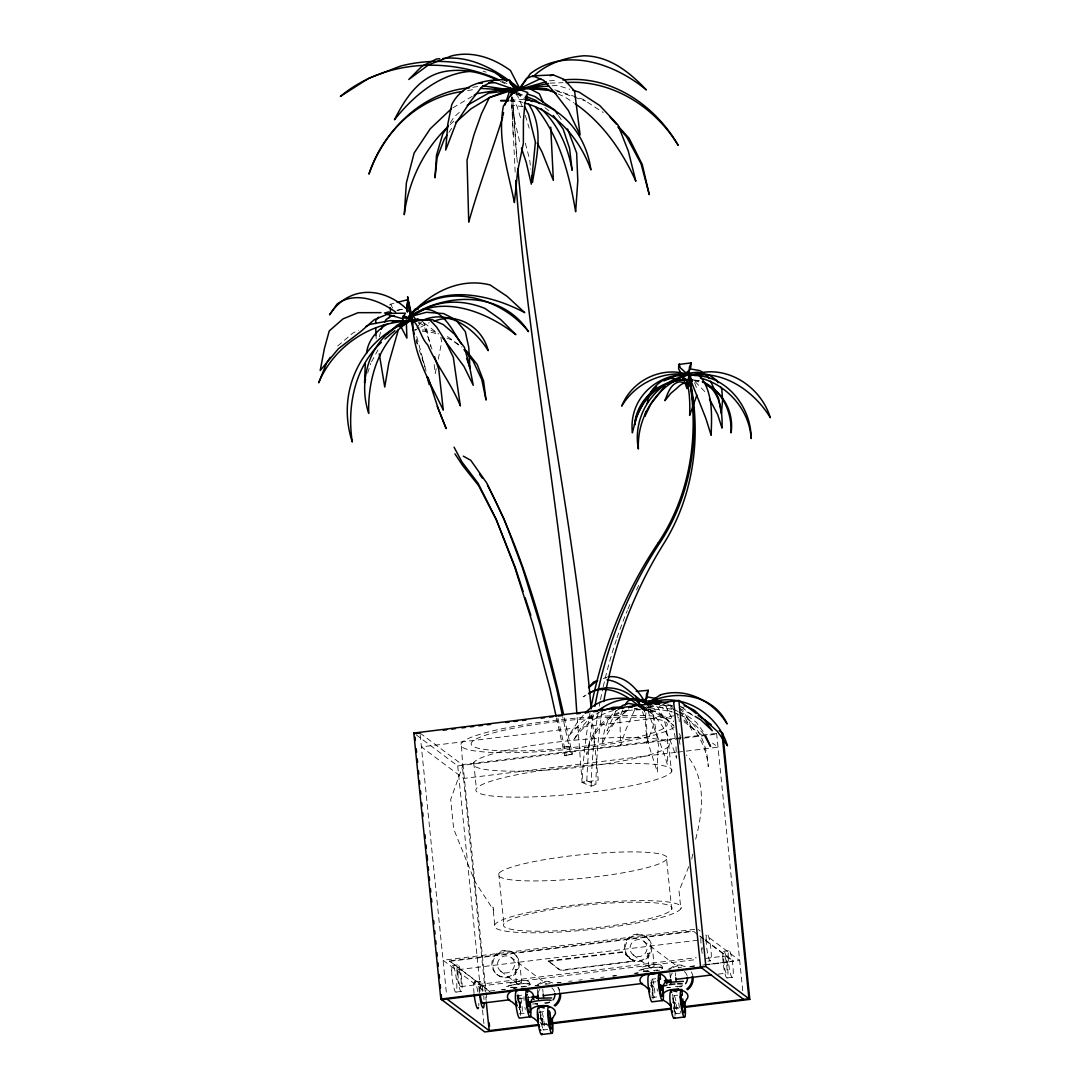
<?xml version="1.0" encoding="UTF-8"?>
<svg xmlns="http://www.w3.org/2000/svg" width="1089" height="1089" viewBox="0 0 1089 1089"><rect width="100%" height="100%" fill="white"/><g stroke="black" fill="none" stroke-linecap="round" stroke-linejoin="round"><path stroke-width="0.75" stroke-dasharray="5 3.75" d="M540.43 1023.361L540.416 1022.258M643.381 706.012L643.082 709.511L656.191 713.336L667.571 719.924L674.009 726.227M644.947 706.856L644.007 716.004L640.945 707.251M691.76 859.071L692.74 854.103M695.68 839.17C702.95 811.604 706.638 778.267 686.465 755.004M436.24 368.64L435.219 373.404L433.926 362.31M438.282 359.111L441.671 341.932L440.786 337.236M379.394 336.787L380.483 332.295M367.646 373.078L370.723 363.372M622.581 710.014L619.872 716.875L620.526 745.911L625.494 730.515L635.336 708.326M688.724 866.694L679.046 891.088L680.843 908.716A93.967 13.082 -5.8 0 1 533.379 932.81A93.967 13.082 -5.8 0 1 549.155 908.58A93.967 13.082 -5.8 0 1 680.843 908.716M520.188 1001.826C519.943 1014.349 524.204 999.362 517.588 1002.152M542.145 1018.269C541.9 1030.779 546.161 1015.806 539.559 1018.596M652.706 985.545C652.461 998.055 656.721 983.081 650.119 985.872M674.676 1001.989C674.418 1014.499 678.678 999.525 672.076 1002.316M615.979 710.899L606.995 730.801L615.544 720.197L624.882 712.356A85.663 30.043 -80.7 0 1 628.761 708.762M371.526 361.875L377.978 349.923M450.356 122.608L454.127 116.959L461.273 110.615M448.886 132.45L453.609 125.398M416.924 327.666L420.722 322.861M583.336 715.242L578.15 721.122L568.608 736.001L582.247 721.803L593.859 713.622M450.193 124.568L454.903 120.103M649.071 705.999L645.437 709.293L656.667 705.522M337.685 345.975L352.727 333.166L358.553 330.226M619.655 708.83C606.233 715.473 604.055 730.978 602.067 744.277C608.152 730.964 616.333 717.474 628.87 709.388M600.638 711.416L589.448 718.372L580.423 728.527L573.277 740.765C582.465 726.213 597.017 714.738 613.801 710.45M586.073 695.013L583.187 696.769L587.134 694.523M393.946 303.191L389.848 304.539L390.161 307.806M452.901 107.811L472.68 96.091M506.453 986.661L512.048 984.837L523.21 983.462L532.208 984.252M638.971 970.381L649.956 967.726L660.737 967.032L664.726 967.958M415.018 330.062L419.319 327.843M420.749 327.095L429.325 322.643M653.196 705.345L643.082 709.511L637.773 705.808M603.333 678.542L606.491 677.399L603.388 678.42M602.094 711.267A471.101 403.815 70.7 0 0 595.942 784.502L586.835 780.84L582.111 782.501L577.075 716.412M590.02 712.642A471.101 405.816 72.8 0 0 582.111 782.501L591.191 786.163L595.942 784.502M652.243 706.325L643.082 709.511L654.394 711.321L665.256 717.338L673.846 725.723M627.318 710.396C605.498 713.84 588.836 732.679 586.794 754.5C591.068 733.278 607.281 714.261 629.115 710.3L627.318 710.396L642.156 709.62M584.425 781.793L582.111 782.501L598.242 780.092L591.695 713.921M556.465 717.95L564.796 755.643L566.443 755.766L572.297 754.01L564.361 717.828M570.772 754.432L572.297 754.01L564.796 755.643L570.772 754.432L562.645 716.562M397.621 310.406L401.882 309.276L404.455 311.059M418.557 323.242L421.538 322.616M396.941 310.27L401.882 309.276M467.589 90.605L475.662 89.216M472.735 87.311L479.405 86.29M674.676 738.505L462.158 764.628L485.231 991.807L443.06 960.226L697.505 928.958L700.227 931M676.364 738.301L716.848 733.319M416.039 734.707L457.734 765.935L717.719 733.986M675.874 752.363L463.56 778.458L421.389 746.877L675.833 715.609L678.556 717.651M677.562 752.159L718.005 747.19L712.56 743.106M489.778 991.63L449.308 960.838L693.149 930.877L698.594 935.437M449.362 961.369L693.203 931.408M452.411 965.521L457.707 964.868M458.387 969.646L700.554 939.889M548.175 960.947L622.391 951.827L634.683 961.029L560.536 970.68L548.175 960.947L560.481 970.149L634.683 961.029M548.23 961.478L622.445 952.358L634.737 961.56M474.368 981.965L479.677 981.312M723.518 951.35L728.813 950.697M460.783 986.634L696.225 957.707M480.344 986.09L697.287 959.436M705.699 958.402L724.199 956.128M456.155 992.065L461.464 991.412M707.959 961.124L710.6 960.797M494.76 990.473L489.723 991.099L449.308 960.838M501.484 989.642L504.847 989.234M513.259 988.199L516.622 987.791M523.346 986.961L526.708 986.552M535.121 985.518L538.483 985.096M545.208 984.279L550.258 983.653M556.983 982.823L560.345 982.414M568.757 981.38L572.12 980.971M578.844 980.141L582.207 979.732M590.619 978.698L593.981 978.276M600.706 977.459L604.068 977.037M612.481 976.003L615.843 975.594M634.343 973.321L637.705 972.913M646.117 971.878L649.48 971.456M656.204 970.639L659.566 970.217M667.979 969.196L671.341 968.774M678.066 967.944L681.428 967.536M689.841 966.501L694.877 965.889M704.964 964.65L733.564 961.124L708.394 964.759M502.083 989.738L505.459 989.316M513.885 988.281L517.248 987.873M535.788 985.586L539.15 985.177M557.691 982.904L561.066 982.482M613.298 976.071L616.673 975.649M635.2 973.375L638.576 972.953M690.807 966.542L694.183 966.12M702.609 965.085L739.676 960.539L705.672 935.07M516.69 995.782L524.49 994.829M651.807 979.174L655.714 978.698M518.065 998.749L531.514 997.088M650.909 982.414L659.321 981.38M718.182 974.151L726.594 973.117M727.261 977.895L732.57 977.241M518.337 1007.461L520.937 1007.148M519.235 1013.832L525.728 1013.029M651.767 997.551L658.26 996.748M538.647 1012.226L546.447 1011.259M673.778 995.618L677.671 995.142M541.464 1024.218L546.528 1023.592M673.029 1008.046L679.767 1007.216M542.349 1024.872L547.399 1024.245M673.9 1008.7L678.964 1008.087M543.806 1029.949L547.699 1029.473M680.217 1013.192L673.723 1013.995A9.175 1.361 83 0 0 673.941 1006.086M552.164 85.8L557.16 85.364L569.724 89.23M549.455 80.804L557.922 80.327M510.346 100.161L523.428 99.548M659.852 705.373L664.63 705.155M643.245 707.197C646.975 718.658 647.152 731.345 646.784 743.392C649.956 732.979 657.797 721.639 651.726 710.79L646.43 707.945L635.826 707.455M532.671 1004.004L537.735 1003.827L534.359 1003.935M550.04 83.132L562.959 82.696M666.876 987.655L670.266 987.546M666.972 987.655L669.694 987.587M412.99 329.94L416.093 329.953M422.287 329.981L430.046 330.021L437.955 332.962M634.438 709.116L640.4 709.347L634.302 708.245M510.033 101.005L519.521 101.372L522.693 102.434M693.952 380.497L700.104 380.932M422.341 331.206L433.245 332.69L437.819 334.486M523.251 106.722L511.803 105.129C513.232 117.952 517.52 130.435 519.821 143.312M671.818 709.238L660.165 707.428L645.573 709.905L659.308 709.347L672.376 711.961M694.469 380.007L699.315 380.796M666.754 705.046L672.879 706.108M658.913 706.366L672.389 712.342M667.802 705.005L672.199 706.094M693.992 380.51L701.275 382.634M483.04 71.193L486.157 72.16M672.594 705.863L669.926 704.978L674.989 708.49M554.846 89.815L583.023 99.29L603.224 112.507M556.955 91.19L572.95 96.676M574.543 97.234L585.732 101.073M679.672 706.216L684.069 707.918M446.98 338.107L451.554 339.918L460.81 346.601M517.888 93.096L523.932 95.573M673.492 709.497L678.066 711.389M679.59 712.015L685.689 714.547L696.307 722.347L704.556 733.442M673.9 712.587L678.474 714.479M679.999 715.119L684.586 716.998L695.19 724.811L704.066 734.544M558.004 93.994L564.225 96.594L573.808 102.815M643.79 706.829L646.43 707.945M515.955 93.654L523.537 96.907M500.287 81.471L506.412 84.193M678.964 707.973L693.734 715.514M662.616 704.297L677.671 711.008M502.301 81.444L508.44 84.329M418.407 322.521L424.016 325.42L431.979 349.147M516.581 93.368L524.34 99.29M424.029 322.861L438.649 334.01M679.128 708.939L684.191 712.451L688.806 720.128L692.059 730.501L685.825 719.148L681.673 714.697M668.728 704.706L672.444 707.387M447.443 336.501L461.981 346.996M517.493 92.402L524.054 97.425M681.632 707.169L693.734 716.235M684.001 721.721L704.406 737.008M699.887 935.914L703.93 938.949M705.277 939.957L733.564 961.124M699.941 936.445L703.984 939.48M705.332 940.488L733.618 961.669M419.986 733.047L463.043 765.281L485.953 990.895M646.076 936.894A13.504 13.218 -53.2 0 1 642.401 959.885A13.504 13.218 -53.2 0 1 624.514 945.592A13.504 13.218 -53.2 0 1 646.076 936.894L646.961 937.561A13.504 13.218 -53.2 0 1 643.286 960.539A13.504 13.218 -53.2 0 1 625.399 946.246A13.504 13.218 -53.2 0 1 646.961 937.561M643.926 941.359A8.644 8.467 -53.2 0 1 641.571 956.06A8.644 8.467 -53.2 0 1 630.123 946.913A8.644 8.467 -53.2 0 1 643.926 941.359L678.951 967.577M633.158 954.876L654.707 971.007M629.251 958.007L630.123 958.674M513.559 953.188A13.504 13.218 -53.2 0 1 509.883 976.166A13.504 13.218 -53.2 0 1 491.997 961.873A13.504 13.218 -53.2 0 1 513.559 953.188L514.444 953.841A13.504 13.218 -53.2 0 1 510.755 976.819A13.504 13.218 -53.2 0 1 492.868 962.526A13.504 13.218 -53.2 0 1 514.444 953.841M511.408 957.639A8.644 8.467 -53.2 0 1 509.053 972.354A8.644 8.467 -53.2 0 1 497.605 963.207A8.644 8.467 -53.2 0 1 511.408 957.639L546.433 983.857M500.641 971.157L522.189 987.287M496.734 974.301L497.605 974.954M640.781 707.482L643.327 709.402M678.937 711.988C697.981 723.341 707.414 745.039 708.272 766.588C706.693 748.429 698.144 730.283 683.143 719.502M544.949 107.675L550.054 111.759M695.218 381.695L705.386 392.203M515.791 94.103L517.86 96.445L522.815 107.729M656.667 706.148C669.762 722.96 667.802 744.713 667.366 764.709C661.976 744.753 652.039 726.295 646.784 706.366M558.439 115.448L563.013 122.213M676.664 713.309L678.161 715.827M665.393 705.345L673.751 721.735M511.653 97.139L516.989 106.205L521.44 120.58M679.141 733.55L680.639 736.164M422.409 320.833L426.194 327.517L430.631 346.425M390.76 303.981L392.571 308.078M694.591 382.756L696.511 387.616M415.862 340.585L416.992 343.77M419.279 350.141L420.98 354.919M525.347 115.475L529.172 128.162M679.822 736.178L680.802 739.417M416.733 336.596L425.159 367.565M422.273 357.791L426.425 372.139M421.974 358.077L422.831 361.208M525.347 143.231L529.622 159.389L530.833 169.19M416.474 339.251L418.435 347.309M557.922 718.1L566.443 755.766M679.237 739.336L680.176 745.788M675.166 738.356C674.39 726.867 666.046 716.467 656.123 711.09L643.817 710.232L649.697 711.743C663.773 723.409 671.232 741.105 676.487 758.175L675.888 744.413M716.603 733.36L742.766 990.949M668.85 745.938A98.514 13.708 -5.8 0 1 514.239 771.189A98.514 13.708 -5.8 0 1 530.779 745.788A98.514 13.708 -5.8 0 1 668.85 745.938L671.491 771.897A98.514 13.708 -5.8 0 1 516.88 797.162A98.514 13.708 -5.8 0 1 533.419 771.761A98.514 13.708 -5.8 0 1 671.491 771.897M666.591 859.221A84.738 11.788 -5.8 0 1 533.61 880.947A84.738 11.788 -5.8 0 1 547.835 859.098A84.738 11.788 -5.8 0 1 666.591 859.221L671.695 909.506A84.738 11.788 -5.8 0 1 538.715 931.231A84.738 11.788 -5.8 0 1 552.94 909.383A84.738 11.788 -5.8 0 1 671.695 909.506M675.248 972.749L675.575 976.071M669.898 973.212L670.402 978.194M662.588 968.257C661.989 960.239 645.995 966.311 640.917 967.427L641.19 970.081M542.717 989.03L543.057 992.351M537.367 989.493L537.884 994.475M530.057 984.538C529.472 976.52 513.464 982.591 508.4 983.707L508.672 986.375M517.221 995.618L517.738 1000.696M498.762 873.623L503.88 923.908M494.733 924.697L492.949 907.055L493.753 910.404L474.967 881.682L453.677 828.96L450.683 799.489L462.675 766.098L461.368 743.311M473.742 762.681L476.369 788.654M486.13 992.569L486.974 1000.995M485.762 996.966L486.102 1000.328M457.734 765.935L480.657 991.548M482.536 1010.061L483.897 1023.537M420.163 734.735L446.667 995.7M517.275 162.37L512.674 96.962M679.019 718.645L679.264 721.776M516.54 156.762L512.633 96.88M515.165 172.116L511.544 98.827M376.004 335.63L376.209 338.856M513.137 134.818L511.517 97.248M586.835 780.84A471.101 403.815 70.7 0 1 593.723 712.859M591.191 786.163A471.101 405.816 72.8 0 1 598.12 712.682M599.277 706.135A471.101 405.816 72.8 0 1 600.189 701.234M600.515 699.601A471.101 405.816 72.8 0 1 602.884 688.262M603.252 686.655A471.101 405.816 72.8 0 1 616.524 639.311M617.041 637.759A471.101 405.816 72.8 0 1 627.346 610.507M627.958 609.023A471.101 405.816 72.8 0 1 630.49 603.102M636.48 589.979A471.101 405.816 72.8 0 1 639.978 582.806M674.118 727.438A108.927 15.164 -5.8 0 1 507.175 752.717A108.927 15.164 -5.8 0 1 507.488 727.67A108.927 15.164 -5.8 0 1 674.214 719.802M558.113 987.247A13.504 13.218 -53.2 0 1 559.76 990.296M540.484 983.952A13.504 13.218 -53.2 0 1 552.763 982.972M557.867 987.56A13.504 13.218 -53.2 0 1 559.692 993.032M538.02 1005.215A13.504 13.218 -53.2 0 1 536.346 1003.609M536.877 985.518A13.504 13.218 -53.2 0 1 551.892 982.319M691.27 971.933A13.504 13.218 -53.2 0 1 693.08 977.391M673.002 967.658A13.504 13.218 -53.2 0 1 685.294 966.692M669.395 969.224A13.504 13.218 -53.2 0 1 684.409 966.038M551.824 987.9A8.644 8.467 -53.2 0 1 554.914 993.617M549.469 1002.601A8.644 8.467 -53.2 0 1 542.935 1002.547M538.02 993.454A8.644 8.467 -53.2 0 1 539.831 989.37M684.341 971.606A8.644 8.467 -53.2 0 1 687.431 977.323M681.986 986.321A8.644 8.467 -53.2 0 1 679.822 986.879M677.589 986.865A8.644 8.467 -53.2 0 1 675.466 986.266M670.538 977.173A8.644 8.467 -53.2 0 1 672.349 973.09M474.055 993.59A13.504 2.001 83 0 1 474.532 981.856A13.504 2.001 83 0 1 477.853 992.242M478.82 1003.309A13.504 2.001 83 0 1 478.752 1005.8M479.351 992.95A13.504 2.001 83 0 1 479.922 981.189A13.504 2.001 83 0 1 483.325 992.732M483.747 996.231A13.504 2.001 83 0 1 484.02 999.62M702.201 953.406A13.504 2.001 83 0 1 701.357 947.702M700.962 943.156A13.504 2.001 83 0 1 701.166 935.832M479.963 991.371A8.644 1.28 83 0 1 480.508 986.008A8.644 1.28 83 0 1 482.332 991.249M702.296 949.363A8.644 1.28 83 0 1 702.024 947.131M651.086 980.277A13.504 2.001 83 0 1 652.992 999.089M651.59 987.083A9.175 1.361 83 0 1 652.733 980.086A9.175 1.361 83 0 1 654.816 994.87A9.175 1.361 83 0 1 652.257 991.752M657.443 991.113A9.175 1.361 83 0 1 657.075 988.826M650.895 982.918A9.175 1.361 83 0 1 651.698 987.26M652.161 991.943A9.175 1.361 83 0 1 652.025 996.911M648.105 970.966A10.795 1.497 -5.8 0 1 643.735 968.992A10.795 1.497 -5.8 0 1 661.254 967.495A10.795 1.497 -5.8 0 1 653.645 970.49M539.858 1010.551A13.504 2.001 83 0 1 542.404 1026.274M542.581 1028.207A9.175 1.361 83 0 1 540.92 1012.879A9.175 1.361 83 0 1 543.833 1020.461A9.175 1.361 83 0 1 543.03 1029.377M539.014 1012.198A9.175 1.361 83 0 1 539.423 1012.797M540.335 1015.642A9.175 1.361 83 0 1 541.424 1022.367M547.318 1025.892A9.175 1.361 83 0 1 546.882 1023.851M550.068 1001.907A10.795 1.497 -5.8 0 1 543.084 1003.214M537.544 1003.69A10.795 1.497 -5.8 0 1 535.08 1003.745M525.347 1009.449A9.175 1.361 83 0 1 524.925 1007.407M524.081 1000.423A9.175 1.361 83 0 1 524.054 996.666M517.888 994.107A13.504 2.001 83 0 1 520.474 1015.37M517.466 996.353A9.175 1.361 83 0 1 519.671 1011.994M528.301 996.258A9.175 1.361 83 0 1 528.764 997.919M515.587 987.247A10.795 1.497 -5.8 0 1 511.204 985.286A10.795 1.497 -5.8 0 1 528.723 983.775A10.795 1.497 -5.8 0 1 521.127 986.77M672.376 994.271A13.504 2.001 83 0 1 674.962 1015.533M673.56 1003.527A9.175 1.361 83 0 1 674.84 996.925A9.175 1.361 83 0 1 676.718 1012.294A9.175 1.361 83 0 1 673.846 1005.909M680.748 1012.457A9.175 1.361 83 0 1 680.298 1011.286M679.413 1007.556A9.175 1.361 83 0 1 678.746 1002.887M672.403 997.687A9.175 1.361 83 0 1 673.655 1003.704M682.585 985.627A10.795 1.497 -5.8 0 1 675.616 986.933M670.075 987.396A10.795 1.497 -5.8 0 1 667.598 987.464M657.565 758.135L657.375 772.155C651.195 751.982 642.319 731.223 646.458 709.729L653.196 714.561L658.409 744.672L657.565 758.135M515.233 969.605L516.445 983.122L521.617 982.673L520.419 969.264L515.233 969.605M647.751 953.324L648.962 966.828L654.135 966.392L652.924 952.889L647.751 953.324M568.254 746.455L562.877 746.959L570.69 746.659L568.254 746.455M648.295 971.102L643.231 971.265L648.295 971.102M515.778 987.383L510.714 987.56L515.778 987.383M512.184 750.934A98.514 13.708 -5.8 0 0 666.795 725.669A98.514 13.708 -5.8 0 0 528.723 725.533A98.514 13.708 -5.8 0 0 512.184 750.934M728.119 955.897A13.504 2.001 83 0 0 732.039 977.269A13.504 2.001 83 0 0 731.917 958.742A13.504 2.001 83 0 0 728.119 955.897M722.81 956.55A13.504 2.001 83 0 0 726.744 977.922A13.504 2.001 83 0 0 726.622 959.395A13.504 2.001 83 0 0 722.81 956.55M451.704 970.721A13.504 2.001 83 0 0 455.638 992.093A13.504 2.001 83 0 0 455.515 973.566A13.504 2.001 83 0 0 451.704 970.721M457.012 970.068A13.504 2.001 83 0 0 460.933 991.439A13.504 2.001 83 0 0 460.81 972.913A13.504 2.001 83 0 0 457.012 970.068M706.148 939.453A13.504 2.001 83 0 0 710.082 960.825A13.504 2.001 83 0 0 709.96 942.298A13.504 2.001 83 0 0 706.148 939.453M723.736 959.45A8.644 1.28 83 0 0 726.254 973.13A8.644 1.28 83 0 0 726.172 961.274A8.644 1.28 83 0 0 723.736 959.45M457.938 972.981A8.644 1.28 83 0 0 460.456 986.661A8.644 1.28 83 0 0 460.375 974.805A8.644 1.28 83 0 0 457.938 972.981M518.813 998.994A9.175 1.361 83 0 0 521.481 1013.532A9.175 1.361 83 0 0 521.4 1000.927A9.175 1.361 83 0 0 518.813 998.994"/><path stroke-width="1.5" d="M375.705 327.83L376.004 335.63M375.719 323.419L375.732 320.465L378.673 317.144M550.884 1021.564L550.68 1022.734L550.299 1017.834M683.334 1004.698L683.198 1006.454L686.356 999.729A13.014 7.174 -1.3 0 0 681.033 990.051A13.014 7.174 -1.3 0 0 663.364 993.399M690.63 367.769L691.27 362.882L678.746 364.447L678.638 368.926L682.926 376.944L687.009 388.61L689.051 373.541M528.138 1002.084L528.288 1003.99M550.095 1018.528L550.258 1020.42M682.626 1002.248L682.776 1004.14M683.361 1005.297L683.211 1006.345L682.694 1001.199M365.305 363.277L364.57 382.784L365.591 379.557M603.755 701.493A471.101 403.815 70.7 0 1 663.895 543.438A216.575 185.647 70.7 0 0 688.82 374.711L689.528 366.843L691.27 362.882M366.571 353.34C367.606 341.02 377.175 329.613 387.738 323.882M407.34 311.631L407.531 301.776M649.602 989.778L649.03 988.308M502.982 115.652L503.554 112.603M504.956 104.98L510.074 89.638L489.356 97.629L481.542 113.583L474.001 134.682L467.031 160.124L468.733 222.142C478.656 186.668 491.67 152.297 502.71 117.176M645.818 411.424L644.933 416.243L650.882 404.019L664.753 386.268M397.131 302.388L408.28 299.584L406.782 306.023L407.245 311.998M398.383 329.736L388.787 363.154L384.744 387.031L379.271 353.939M645.26 703.821L646.049 700.921M646.839 698.035L648.254 690.276L636.275 691.433M647.302 403.406C648.363 393.211 654.897 384.88 663.691 379.966C672.049 375.759 680.611 381.49 689.296 379.911L691.937 381.327M510.891 95.832L512.32 90.7L515.151 92.483M696.878 395.116L689.65 415.358C690.018 403.298 689.841 390.611 686.111 379.163L682.708 377.121L683.13 380.17L677.208 379.163L668.238 383.804M660.506 984.592L661.241 990.01L661.118 985.654M648.254 690.276L646.512 694.238L645.818 702.106L642.129 699.124M404.577 316.164L399.418 326.863M381.218 329.3L383.233 325.175M384.567 322.426L385.914 319.676L391.509 315.756L394.599 316.001M642.646 404.25L636.629 415.998L632.382 432.809C628.067 394.681 663.664 367.796 699.669 375.623C713.39 392.571 711.73 414.868 711.158 435.314L705.958 418.721L691.869 383.001L690.576 376.971L680.203 367.755L679.277 364.053M639.284 702.337L640.631 699.955L642.496 701.547L654.897 700.268L661.377 701.779M330.266 357.355L326.564 363.045L318.669 382.784C334.024 346.003 371.254 321.132 411.179 321.201L414.296 334.119M625.236 704.882L627.591 701.289L631.552 699.138M448.464 125.426L442.801 133.879L436.512 155.142L435.001 177.834L437.125 157.633L444.162 139.487L446.994 135.267M644.157 401.31L652.896 389.508L656.585 386.636M410.403 314.735L415.208 308.949L418.339 309.031M388.896 317.825L390.856 315.606M585.406 712.887C602.285 694.101 629.769 695.721 651.263 704.556L645.042 704.107M588.55 687.472L593.573 682.027L597.602 680.502M407.694 317.988C444.68 292.124 501.661 290.327 528.519 331.655C500.477 296.358 440.283 279.642 407.694 317.988C441.249 293.349 486.647 311.753 515.859 334.663L500.681 319.54L484.932 308.405A128.502 91.748 68.5 0 0 429.284 306.812L407.694 317.988C435.777 281.928 489.955 293.962 524.721 312.652L507.188 296.399L490.118 284.964C458.238 276.865 427.8 294.098 407.694 317.988L404.795 316.273M451.486 108.655L430.278 128.733L414.133 153.032L406.36 182.938L404.264 214.696C408.334 181.768 423.744 149.697 447.838 126.787M387.521 334.064L396.913 325.325L404.7 320.983L413.874 321.269L395.239 320.806L392.244 322.031M521.808 87.134L519.33 89.421L530.384 73.616C566.307 46.296 615.122 63.979 646.362 89.938C629.769 72.214 609.35 55.961 583.908 55.784C565.341 57.322 546.487 63.666 532.943 76.802M381.409 342.3C354.565 366.952 346.819 407.095 352.305 442.025C335.807 391.945 360.949 338.856 410.485 320.479C379.135 339.822 367.66 378.373 368.722 413.384C356.525 377.039 372.152 332.785 410.485 320.479L401.964 326.019M384.948 339.033L394.871 330.634M467.222 105.32L488.621 93.11L512.293 90.251L512.47 93.572M455.488 122.581L470.965 108.818L489.682 97.479L511.272 90.523L511.462 95.56M618.552 708.762L622.418 705.549L628.652 703.412L636.452 704.882M588.727 687.595L597.031 680.843M588.945 693.271C606.437 683.171 626.134 694.7 639.502 706.53M590.959 707.755A471.101 405.816 72.8 0 1 658.042 543.098A216.575 186.573 72.8 0 0 688.466 374.929L688.82 374.711A216.575 185.647 70.7 0 1 660.179 542.295A471.101 403.815 70.7 0 0 594.893 706.353M407.368 300.142L408.28 299.584M474.096 95.26L476.928 93.572L510.578 88.372L501.471 91.912M588.441 693.775C605.361 682.136 629.592 688.629 640.264 705.686M494.76 79.987L481.556 87.161L470.639 101.291L456.155 122.962L445.7 150.051L447.742 124.473L451.731 104.694C462.403 83.118 487.899 78.503 509.747 80.055L514.376 89.434L495.059 82.71L488.662 82.941M365.822 326.55L370.192 324.345L390.298 320.615L411.179 321.201L408.525 302.579L412.649 322.017M540.757 78.585L519.262 88.713L526.423 78.599L532.82 75.862L553.226 74.91L564.143 79.402L574.597 91.163L580.11 134.941L568.335 110.452L554.192 92.116L543.724 80.355L532.82 75.862M688.82 374.711C657.116 384.281 636.874 416.515 638.372 449.008C631.988 415.249 655.02 381.136 688.82 374.711C662.126 365.632 632.028 380.047 621.696 406.129C635.363 383.287 662.493 370.559 688.82 374.711L675.507 375.964L663.977 380.905M658.042 543.098L660.179 542.295M603.742 710.396L613.039 707.346L622.132 707.033M676.882 380.919C655.061 384.893 638.835 403.896 634.574 425.118C636.521 397.539 662.902 377.393 689.922 380.252M546.215 81.729L518.677 89.611L511 94.552L503.377 106.164C497.142 138.997 507.991 170.687 514.389 202.554L517.629 171.191L523.373 143.19L523.414 120.634L524.884 103.523L527.716 92.497L514.076 87.583M550.108 75.754L553.226 74.91M411.751 316.178L426.425 312.284L443.699 313.591L455.747 319.785M422.614 320.465C448.777 308.323 475.022 329.205 488.199 350.672C482.304 326.959 457.312 311.862 434.021 321.241M384.444 313.06L388.719 311.93L391.414 312.911M692.155 375.161C724.743 362.923 760.639 385.683 770.331 417.713C754.745 391.931 725.111 370.818 693.87 375.229M548.393 83.472L518.677 89.611L510.727 84.003M666.754 982.469L683.361 981.352M462.757 91.449C418.489 97.411 382.348 132.327 368.94 174.145C384.172 130.53 421.756 92.02 469.4 87.828M536.618 998.3L551.66 997.932M538.973 1025.294L484.755 1031.95L440.827 999.062L413.806 733.047L678.855 700.472L696.347 713.567M416.379 733.496L419.986 733.047M443.359 730.174L446.735 729.766M451.799 729.14L455.175 728.732M461.913 727.901L465.289 727.479M470.353 726.867L473.715 726.445M478.779 725.832L482.155 725.41M487.219 724.784L490.594 724.376M505.772 722.511L509.135 722.089M514.199 721.476L517.574 721.054M522.638 720.442L526.014 720.02M541.192 718.155L544.554 717.746M549.618 717.12L552.994 716.712M558.058 716.086L561.434 715.664M576.612 713.799L579.974 713.39M585.038 712.764L588.414 712.356M593.478 711.73L596.854 711.321M612.032 709.456L615.394 709.034M620.458 708.422L623.834 708M628.898 707.374L632.273 706.965M639.012 706.135L642.387 705.726M647.451 705.1L650.814 704.678M655.877 704.066L659.253 703.644M664.317 703.031L667.693 702.609M440.827 999.062L705.876 966.488L749.804 999.375L722.783 733.36L719.216 730.692M441.712 999.716L701.452 967.808M516.703 990.541L525.796 989.425M649.235 974.26L658.314 973.144M482.754 1003.078L509.652 999.77M531.514 997.088L538.238 996.258M543.288 995.645L642.51 983.449M664.372 980.767L671.096 979.937M676.146 979.324L711.457 974.982M538.674 1006.985L547.753 1005.868M671.192 990.704L681.796 989.397L682.286 994.162M530.234 1016.799L519.834 1018.079A13.504 2.001 83 0 1 515.968 1004.916A13.504 2.001 83 0 1 516.608 991.507M662.752 1000.519L652.365 1001.798A13.504 2.001 83 0 1 648.486 988.621A13.504 2.001 83 0 1 649.139 975.213M538.089 1024.626L489.179 1030.643L486.266 1002.016M551.578 1022.966L671.341 1008.251M684.831 1006.604L748.919 998.722L721.898 732.706M550.775 1023.837L670.525 1009.122M684.028 1007.461L749.804 999.375M541.805 1034.523L552.191 1033.243A13.504 2.001 83 0 0 552.096 1018.12M674.322 1018.242L684.709 1016.963M651.304 973.566L654.094 973.28M518.786 989.86L521.577 989.561M654.707 703.467L659.526 702.963M548.815 86.085L525.456 88.127L551.987 90.7M439.752 58.752L436.539 58.997L422.042 66.13L408.783 79.483L428.726 64.768L451.554 55.92A167.434 97.452 78.4 0 1 510.469 70.513L520.161 89.312C499.021 71.398 471.687 54.995 442.964 58.507M402.889 317.103L413.575 320.983L432.129 319.622L443.4 324.658L454.29 333.983L464.377 347.255L469.277 364.978L473.266 385.315L463.928 366.367L442.284 337.114M473.565 71.275C441.059 71.956 413.793 95.519 394.449 119.763C405.081 98.718 418.966 76.856 443.74 71.697C462.104 68.103 480.603 71.983 497.224 80.123M563.013 80.041C610.521 74.583 655.224 105.157 678.161 145.313C655.156 107.035 611.678 79.347 566.198 82.573M508.713 100.242L500.545 100.624L508.454 100.937M479.065 83.281L482.264 83.172M380.946 312.638L358.063 312.693L342.967 318.914L329.246 330.933L324.427 348.412L320.193 370.519L338.42 348.725L360.663 331.628L374.385 319.608L389.481 313.387L405.367 313.183L402.209 318.587L385.846 314.013M423.022 309.153C442.924 308.541 452.166 330.049 461.464 344.165M608.057 676.813C625.59 674.717 637.501 689.528 645.6 702.963C632.287 696.143 622.568 681.415 606.968 679.849M548.312 89.434L525.456 88.127L545.562 88.822L556.452 93.355M480.494 88.372L512.647 90.333L482.74 85.786M691.188 375.297L688.017 375.079L691.079 375.8M694.36 375.514C726.826 375.651 751.396 407.368 751.138 438.554C749.531 409.981 727.534 385.166 700.254 377.965M649.915 703.44L645.151 703.126L638.045 699.655A107.076 67.804 -80.5 0 0 597.725 710.899M654.68 703.766L659.444 704.079M692.413 380.401L689.337 380.184L692.277 380.932M403.202 315.769L413.684 320.942L416.651 321.337M516.377 92.47L494.896 89.23L511.394 91.694L514.43 93.001M692.849 379.748L689.623 379.231L692.536 380.088M657.212 698.73L647.873 697.001L642.496 701.547L633.117 699.478M665.624 702.922L662.452 702.31L647.737 703.535C680.707 690.603 717.637 713.036 727.466 745.747L717.379 731.4L704.746 719.911L698.076 715.323M702.623 373.364L697.763 372.22L685.362 373.513L690.739 368.967L700.077 370.682L707.51 376.045L709.007 378.564M705.863 374.126L709.116 374.888L716.548 380.252L718.032 382.756M525.061 99.467C561.543 104.857 586.073 134.206 590.919 169.898C580.069 139.46 556.493 111.296 524.285 102.965M572.868 90.21L579.157 92.143L599.671 105.483L617.939 124.867L628.299 151.031L635.867 181.291C622.445 151.262 602.394 122.581 575.169 103.7M518.01 90.931L513.395 89.407L516.132 91.408M527.226 93.981L534.917 96.526L554.791 110.03L557.527 114.086M417.06 318.669L422.409 320.833M525.442 96.186L536.019 100.515L539.845 103.591M525.061 97.561L532.167 101.563M499.225 79.987C448.559 56.805 384.158 59.854 340.367 96.431L368.695 78.313L400.453 66.102A175.22 158.518 66.8 0 1 431.516 61.515M513.055 86.494L519.194 89.393L509.584 82.764M412.785 319.635L415.59 321.078M702.296 381.803C722.347 389.848 732.012 412.295 731.073 432.877C733.959 413.956 724.73 393.66 706.992 385.533M463.315 456.168L470.734 460.279L486.729 482.972L504.289 519.467L522.461 567.764L540.239 625.181L556.642 688.575L562.292 714.915M395.715 312.08C379.34 300.373 355.504 290.926 337.222 303.926L329.545 314.816C352.482 279.546 395.048 289.225 416.352 320.397M639.842 705.155L642.115 706.516M695.163 716.399L700.88 719.952L712.288 730.705L703.834 719.298L694.632 710.491A85.663 60.821 77.5 0 0 684.096 705.658M703.018 381.912C719.87 390.638 722.701 410.989 722.007 428.127L717.733 414.732L709.443 398.928M506.834 80.872L494.488 72.364A175.22 158.518 66.8 0 0 433.177 61.46M500.123 76.516L506.753 81.185M699.029 715.582L701.724 717.597M704.42 719.611L711.144 724.648M674.431 701.779L673.56 701.125L700.581 967.141L743.624 999.375M413.806 733.047L414.691 733.7M665.488 979.079L670.878 983.108L670.565 979.855M534.318 996.367L537 998.382M447.007 999.076L490.064 1031.297M541.097 108.723C558.208 124.663 568.227 147.437 572.106 170.306L569.574 148.349L563.136 129.006L553.294 115.488M525.293 98.446L527.757 100.474M535.162 106.545C559.297 135.703 569.493 174.921 575.632 211.729L577.796 180.815L576.653 153.005L567.587 128.992M671.137 1006.209L666.659 1002.152A13.014 7.174 -1.3 0 1 663.106 999.661M649.18 989.765L644.702 985.708A13.014 7.174 -1.3 0 1 645.164 974.437M538.619 1022.503L534.141 1018.433A13.014 7.174 -1.3 0 1 530.574 1015.955M516.649 1006.059L512.17 1002.003A13.014 7.174 -1.3 0 1 512.633 990.718M609.949 116.904L616.374 124.105M618.525 126.501L629.238 138.494L642.279 164.575L649.275 194.645L641.067 163.786L626.529 136.71L617.953 127.127M514.743 92.933L512.66 90.578L529.39 88.522L539.382 93.804L543.098 102.271M528.492 104.027C544.214 126.95 536.782 156.775 532.453 182.271L531.65 175.724M456.808 321.092L465.302 331.546L468.774 347.486L469.944 368.15L466.691 358.472M410.771 317.484L413.575 320.983M466.106 350.427L477.227 364.556L483.584 381.014L486.048 400.071L481.76 379.489L473.116 361.14L464.009 349.569M479.487 474.191L482.468 478.262M454.957 453.882L462.662 465.534L478.711 485.776L496.611 520.447L515.342 567.641L523.074 591.436M720.278 386.527L721.776 389.045L722.592 399.99L721.408 413.806L718.563 398.125L710.491 381.082M704.869 736.028L710.532 746.482L705.876 736.341M537.176 142.999L541.982 151.888L553.362 180.406L550.735 127.195M635.636 696.32L639.924 704.338M454.059 447.171L461.927 461.967L478.044 483.189L495.903 518.732L514.525 566.634L532.875 624.269L549.945 688.452L556.098 716.317M399.976 324.821L406.905 338.135L406.238 319.907M524.898 106.94L528.519 114.304L535.38 142.074L531.309 184.164L526.246 162.37L521.427 148.077M487.436 485.041C524.884 556.847 545.603 635.99 563.639 714.534M437.274 406.483L446.177 428.603L437.914 407.735L428.031 377.339M671.001 1004.752L671.355 1006.44M528.342 1001.39L528.71 1006.29L528.274 998.763M528.451 1004.643L528.737 1003.963M434.538 356.743L438.717 369.13L443.277 410.145C429.883 381.871 412.268 353.544 412.881 321.201M525.143 597.779L530.806 615.231M660.86 985.109L661.322 987.573M427.092 376.862L429.229 384.689M413.207 322.317L407.572 296.712L410.73 316.831M662.098 985.953L662.248 988.54L661.717 985.967M516.703 1005.773L516.513 1004.589M661.173 986.852C660.288 982.523 660.941 990.963 661.254 987.669M551.606 1019.045L551.687 1021.264L551.252 1019.889M529.649 1002.601L529.717 1004.82L529.186 1002.261M649.507 988.281L649.602 989.111M528.71 1003.16L528.791 1003.854M591.164 708.939C575.605 527.743 534.304 350.045 517.874 169.026M678.855 700.472L705.876 966.488M682.762 998.926L683.089 1002.098M675.752 977.731L676.092 981.053M659.988 974.546L660.479 979.31M549.918 1012.035L550.558 1018.392M543.22 994.026L543.561 997.347M537.884 994.475L538.388 999.471M527.307 989.234L527.634 992.419M489.206 1022.884L489.546 1026.246M415.032 737.076L415.372 740.438M416.229 748.851L416.57 752.227M417.25 758.951L417.591 762.327M418.448 770.74L418.789 774.116M419.483 780.84L419.823 784.216M420.504 790.941L420.844 794.317M421.702 802.729L422.042 806.105M422.723 812.83L423.063 816.206M424.955 834.719L425.295 838.094M425.976 844.819L426.316 848.195M426.997 854.919L427.514 859.983M428.195 866.708L428.535 870.084M429.229 876.808L429.57 880.184M430.427 888.597L430.768 891.973M431.448 898.697L431.788 902.073M433.667 920.586L434.007 923.962M434.702 930.687L435.042 934.063M435.723 940.787L436.063 944.163M436.92 952.576L437.261 955.951M437.941 962.676L438.295 966.052M439.139 974.464L439.493 977.84M440.174 984.565L440.514 987.941M441.195 994.665L441.535 998.041M390.161 307.806L390.475 311.073M576.816 713.091C565.504 534.495 529.159 358.744 515.71 180.42M661.227 987.274L661.254 989.901L664.399 983.285A13.014 7.174 -1.3 0 0 663.473 975.635A13.014 7.174 -1.3 0 0 650.501 973.049M528.696 1003.554L528.737 1006.182L531.868 999.579A13.014 7.174 -1.3 0 0 523.809 989.343M683.674 1002.411L684.205 1004.97L684.055 1002.397A9.175 1.361 83 0 1 683.892 1012.797A9.175 1.361 83 0 1 681.278 1001.785A9.175 1.361 83 0 1 682.34 995.237M550.816 1020.978L550.612 1022.721L553.838 1016.023A13.014 7.174 -1.3 0 0 548.502 1006.331A13.014 7.174 -1.3 0 0 530.833 1009.68M631.321 707.006A85.663 30.043 -80.7 0 1 641.979 705.413M602.094 711.267A471.101 403.815 70.7 0 1 602.625 708M688.466 374.929A216.575 186.573 72.8 0 1 693.707 411.519M559.692 993.032A13.504 13.218 -53.2 0 1 554.233 1005.365M544.309 1007.924A13.504 13.218 -53.2 0 1 540.974 1006.985M533.978 999.675A13.504 13.218 -53.2 0 1 533.174 996.285M693.08 977.391A13.504 13.218 -53.2 0 1 687.635 989.738M667.013 982.945A13.504 13.218 -53.2 0 1 666.577 980.658M560.563 993.685A13.504 13.218 -53.2 0 1 555.104 1006.018M692.209 976.738A13.504 13.218 -53.2 0 1 686.751 989.071M676.827 991.643A13.504 13.218 -53.2 0 1 673.506 990.704M666.509 983.381A13.504 13.218 -53.2 0 1 665.706 979.991M554.914 993.617A8.644 8.467 -53.2 0 1 553.035 999.933M687.431 977.323A8.644 8.467 -53.2 0 1 685.566 983.653M478.52 1007.584A13.504 2.001 83 0 1 474.178 994.761M484.129 1002.656A13.504 2.001 83 0 1 482.604 1007.556A13.504 2.001 83 0 1 479.773 996.449M482.999 1002.493A8.644 1.28 83 0 1 480.412 995.768M662.657 985.395A13.504 2.001 83 0 1 662.411 1000.641A13.504 2.001 83 0 1 658.573 984.442A13.504 2.001 83 0 1 660.138 974.818M658.232 980.291A9.175 1.361 83 0 1 659.117 984.007M659.961 990.99A9.175 1.361 83 0 1 660.029 993.059M662.085 985.981A9.175 1.361 83 0 1 661.921 996.353A9.175 1.361 83 0 1 659.308 985.341A9.175 1.361 83 0 1 660.383 978.793M649.657 992.079A9.175 1.361 83 0 1 649.289 989.778M655.905 973.035A11.339 1.579 -5.8 0 1 649.466 973.716M552.191 1033.243A13.504 2.001 83 0 1 548.543 1021.822A13.504 2.001 83 0 1 548.448 1006.699M548.965 1006.672A13.504 2.001 83 0 1 549.577 1007.556M542.199 1033.584A13.504 2.001 83 0 1 537.925 1021.359A13.504 2.001 83 0 1 539.191 1008.822M549.401 1023.714A9.175 1.361 83 0 1 549.428 1027.471M551.524 1018.705A9.175 1.361 83 0 1 551.483 1029.078A9.175 1.361 83 0 1 548.91 1019.644A9.175 1.361 83 0 1 549.401 1010.932M540.852 1030.289A9.175 1.361 83 0 1 540.43 1029.69M539.518 1026.859A9.175 1.361 83 0 1 539.096 1024.803M538.429 1020.134A9.175 1.361 83 0 1 538.225 1014.063M531.269 1002.37A10.795 1.497 -5.8 0 1 540.974 1000.423A10.795 1.497 -5.8 0 1 551.116 1000.301M530.125 1001.676A13.504 2.001 83 0 1 529.894 1016.922A13.504 2.001 83 0 1 526.055 1000.737A13.504 2.001 83 0 1 527.621 991.113M529.567 1002.275A9.175 1.361 83 0 1 529.526 1012.634A9.175 1.361 83 0 1 526.953 1003.2A9.175 1.361 83 0 1 527.444 994.488M516.758 1006.073A9.175 1.361 83 0 1 516.281 1001.39M523.373 989.316A11.339 1.579 -5.8 0 1 516.935 989.996M684.613 1001.839A13.504 2.001 83 0 1 684.382 1017.085A13.504 2.001 83 0 1 680.53 1000.886A13.504 2.001 83 0 1 682.109 991.262M674.717 1017.303A13.504 2.001 83 0 1 670.443 1005.065A13.504 2.001 83 0 1 671.709 992.542M680.189 996.734A9.175 1.361 83 0 1 681.074 1000.451M681.741 1005.12A9.175 1.361 83 0 1 681.918 1007.42M672.498 1012.239A9.175 1.361 83 0 1 672.049 1010.565M671.246 1006.222A9.175 1.361 83 0 1 670.96 1003.84M663.786 986.076A10.795 1.497 -5.8 0 1 667.026 985.123M669.408 984.674A10.795 1.497 -5.8 0 1 674.894 984.007M677.63 983.816A10.795 1.497 -5.8 0 1 682.15 983.83M689.977 383.559L689.773 385.982L685.199 382.784L679.822 381.776C670.593 383.328 667.884 393.211 664.862 400.67L670.77 393.36L677.222 387.943A59.105 20.732 -80.7 0 1 689.977 383.559M660.519 694.836L648.431 702.664C675.221 688.983 713.649 694.306 727.098 723.94C713.622 701.534 686.546 686.9 660.519 694.836M546.215 1005.623L538.007 1006.495A11.339 1.579 -5.8 0 0 546.215 1005.623M678.733 989.343L670.538 990.2A11.339 1.579 -5.8 0 0 678.733 989.343M429.393 319.445L412.908 320.357C419.837 327.013 420.844 337.889 427.773 345.009C437.084 366.176 451.758 384.363 460.334 405.925L453.296 357.151L444.707 339.822L436.635 327.095L429.393 319.445"/></g></svg>
